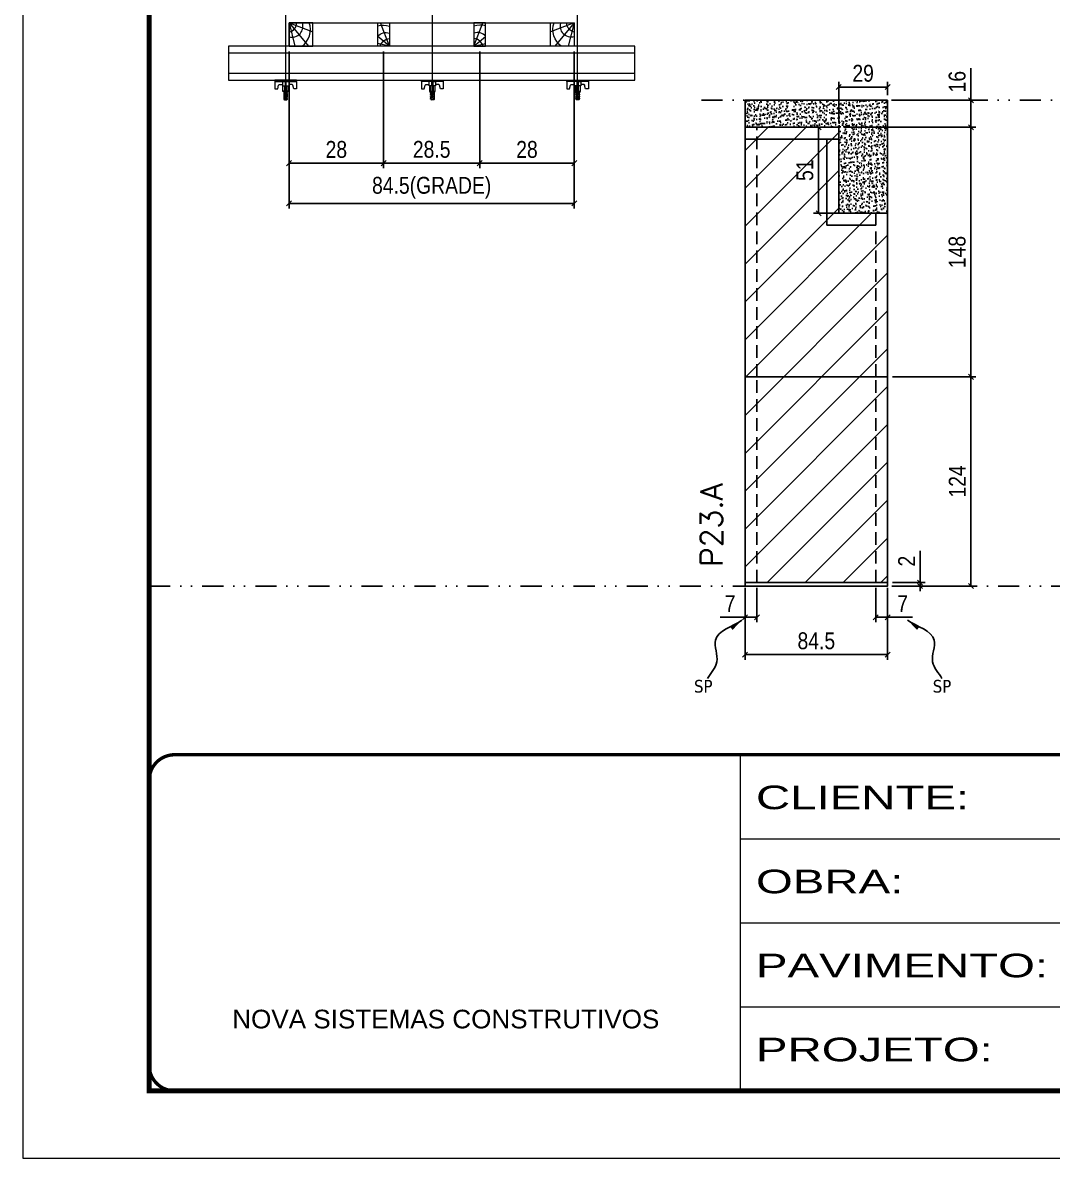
# Model space of a CAD drawing. Extents: x 14400 to 20667, y -21631 to 6985.
# Drawn here: x 19182 to 19792, y 2489 to 3162 of the extents above; entities that cross this region are included whole.
import ezdxf

# ---------------------------------------------------------------- set-up
doc = ezdxf.new("R2010")
doc.units = 0
for name, pattern in [('CONTINUO', [0]), ('DASHED', [0.75, 0.5, -0.25]), ('DIVIDE2', [0.625, 0.25, -0.125, 0, -0.125, 0, -0.125]), ('HIDDEN', [0.375, 0.25, -0.125])]:
    doc.linetypes.add(name, pattern=pattern)
for name, color, linetype in [('COTA', 241, 'Continuous'), ('MEIO_PONT', 93, 'Continuous'), ('Nível', 160, 'Continuous'), ('Painéis', 200, 'Continuous'), ('SARR_2.2x7', 40, 'Continuous'), ('texto', 7, 'Continuous')]:
    doc.layers.add(name, color=color, linetype=linetype)
for name, color, linetype, lineweight in [('Folhas', 255, 'Continuous', 9), ('Hachura', 251, 'Continuous', 9), ('Madeira', 126, 'Continuous', 18), ('Perfil Metálico', 224, 'Continuous', 18), ('SARRAFO DE PRESSAO', 251, 'DASHED', 9), ('Texto Seção', 7, 'Continuous', 15)]:
    doc.layers.add(name, color=color, linetype=linetype, lineweight=lineweight)
doc.styles.add('ARIAL', font='arial.ttf')
doc.styles.add('COTA TECNICA', font='techl___.ttf', dxfattribs={"height": 10})
doc.styles.add('COTA TECNICA 2X', font='techl___.ttf', dxfattribs={"height": 10})
doc.styles.add('COTA TECNICA-50', font='techl___.ttf', dxfattribs={"height": 10})
doc.styles.add('REGUA-120', font='ROMANS.shx', dxfattribs={"height": 15})
doc.styles.get("Standard").update_dxf_attribs({"font": 'arial.ttf'})
doc.styles.add('Tecnologia', font='')
doc.styles.get('Tecnologia').set_extended_font_data('Forgotten Futurist')
doc.dimstyles.new('COTA PAINEL-50', dxfattribs={"dimtxt": 10, "dimasz": 3, "dimexe": 3, "dimexo": 3, "dimgap": 3, "dimtad": 1, "dimdec": 1, "dimzin": 12, "dimdsep": 46, "dimtxsty": 'COTA TECNICA-50', "dimblk1": 'OBLIQUE', "dimblk2": 'OBLIQUE', "dimsah": 1, "dimcen": 0.9, "dimclrd": 4, "dimclre": 4, "dimclrt": 240, "dimadec": 1, "dimazin": 3, "dimtfac": 1, "dimtdec": 1, "dimtmove": 0, "dimatfit": 3, "dimfxl": 1, "dimtolj": 1, "dimtzin": 12, "dimarcsym": 0})
doc.dimstyles.new('PAINEL', dxfattribs={"dimtxt": 10, "dimasz": 3, "dimexe": 3, "dimexo": 3, "dimgap": 3, "dimtad": 1, "dimdec": 1, "dimzin": 12, "dimdsep": 46, "dimtxsty": 'COTA TECNICA', "dimblk1": 'OBLIQUE', "dimblk2": 'OBLIQUE', "dimsah": 1, "dimcen": 0.9, "dimclrd": 4, "dimclre": 4, "dimclrt": 240, "dimadec": 1, "dimazin": 3, "dimtfac": 1, "dimtdec": 1, "dimtmove": 0, "dimatfit": 3, "dimfxl": 1, "dimtolj": 1, "dimtzin": 12, "dimarcsym": 0})
doc.dimstyles.new('SECAO PILAR', dxfattribs={"dimtxt": 10, "dimasz": 3, "dimexe": 3, "dimexo": 3, "dimgap": 3, "dimtad": 1, "dimdec": 1, "dimlfac": 0.5, "dimzin": 12, "dimdsep": 46, "dimtxsty": 'COTA TECNICA 2X', "dimblk1": 'OBLIQUE', "dimblk2": 'OBLIQUE', "dimsah": 1, "dimcen": 0.9, "dimclrd": 256, "dimclre": 256, "dimclrt": 256, "dimadec": 1, "dimazin": 3, "dimtfac": 1, "dimtdec": 1, "dimtmove": 0, "dimatfit": 3, "dimfxl": 1, "dimtolj": 1, "dimtzin": 12, "dimarcsym": 0})
doc.dimstyles.get("Standard").update_dxf_attribs({"dimtxt": 0.18, "dimasz": 0.18, "dimexe": 0.18, "dimexo": 0.0625, "dimgap": 0.09, "dimtad": 0, "dimtih": 1, "dimtoh": 1, "dimdec": 4, "dimzin": 0, "dimdsep": 46, "dimtxsty": 'Standard', "dimcen": 0.09, "dimadec": 0, "dimazin": 0, "dimtfac": 1, "dimtdec": 4, "dimtofl": 0, "dimtmove": 0, "dimatfit": 3, "dimfxl": 1, "dimtolj": 1, "dimtzin": 0, "dimarcsym": 0})

# ---------------------------------------------------------------- blocks, each defined once
blk = doc.blocks.new('9999999999')
at = {"color": 30, "linetype": 'CONTINUO'}
for p, q in [((98564.56, 34230.21), (98564.56, 34429.45)), ((98564.56, 34379.64), (99583.98, 34379.64)), ((98564.56, 34329.83), (99487.98, 34329.83)), ((98564.56, 34280.02), (99487.98, 34280.02))]:
    blk.add_line(p, q, dxfattribs=at)
at = {"color": 30, "linetype": 'CONTINUO', "const_width": 2}
blk.add_lwpolyline([(99583.98, 34230.21), (99583.98, 34414.45, 0.414214), (99568.98, 34429.45), (98228.98, 34429.45, 0.414214), (98213.98, 34414.45), (98213.98, 34245.21, 0.414214), (98228.98, 34230.21), (99583.98, 34230.21)], format="xyb", dxfattribs=at)
at = {"layer": 'Folhas'}
blk.add_lwpolyline([(98138.98, 34190.21), (99623.98, 34190.21), (99623.98, 35240.21), (98138.98, 35240.21)], close=True, dxfattribs=at)
at = {"layer": 'Folhas', "color": 30, "const_width": 3}
blk.add_lwpolyline([(98213.98, 34230.21), (99583.98, 34230.21), (99583.98, 35200.21), (98213.98, 35200.21)], close=True, dxfattribs=at)
at = {"color": 7, "linetype": 'Continuous', "ltscale": 5, "style": 'ARIAL'}
blk.add_text('NOVA SISTEMAS CONSTRUTIVOS', height=11.0592, dxfattribs=at).set_placement((98263.19, 34267.21))
at = {"layer": 'Folhas', "color": 7, "style": 'Tecnologia', "width": 1.5}
for s, p in [('CLIENTE:', (98573.65, 34397.17)), ('OBRA:', (98573.65, 34347.31)), ('PAVIMENTO:', (98573.65, 34297.5)), ('PROJETO:', (98573.65, 34247.69))]:
    blk.add_text(s, height=14, dxfattribs=at).set_placement(p)
blk = doc.blocks.new('_Oblique')
at = {"color": 0, "linetype": 'ByBlock', "lineweight": -2}
blk.add_line((-0.5, -0.5), (0.5, 0.5), dxfattribs=at)
blk = doc.blocks.new('*D796')
at = {"layer": 'COTA', "lineweight": -2, "transparency": 16777216}
for p, q in [((19339.9, 3145.24), (19339.9, 3052.13)), ((19508.9, 3145.24), (19508.9, 3052.13)), ((19339.9, 3055.13), (19508.9, 3055.13))]:
    blk.add_line(p, q, dxfattribs=at)
at = {"layer": 'Defpoints', "color": 0, "transparency": 16777216}
for p in [(19339.9, 3148.24), (19508.9, 3148.24), (19508.9, 3055.13)]:
    blk.add_point(p, dxfattribs=at)
at = {"layer": 'COTA', "lineweight": -2, "transparency": 16777216, "xscale": 3, "yscale": 3, "zscale": 3, "rotation": 180}
blk.add_blockref('_Oblique', (19339.9, 3055.13), dxfattribs=at)
at = {"layer": 'COTA', "lineweight": -2, "transparency": 16777216, "xscale": 3, "yscale": 3, "zscale": 3}
blk.add_blockref('_Oblique', (19508.9, 3055.13), dxfattribs=at)
at = {"layer": 'COTA', "transparency": 16777216, "insert": (19424.4, 3064.35), "char_height": 10, "attachment_point": 5, "style": 'COTA TECNICA 2X'}
blk.add_mtext('\\A1;84.5(GRADE)', dxfattribs=at)
blk = doc.blocks.new('*D797')
at = {"layer": 'COTA', "lineweight": -2, "transparency": 16777216}
for p, q in [((19452.9, 3145.24), (19452.9, 3075.97)), ((19508.9, 3145.24), (19508.9, 3075.97)), ((19452.9, 3078.97), (19508.9, 3078.97))]:
    blk.add_line(p, q, dxfattribs=at)
at = {"layer": 'Defpoints', "color": 0, "transparency": 16777216}
for p in [(19452.9, 3148.24), (19508.9, 3148.24), (19508.9, 3078.97)]:
    blk.add_point(p, dxfattribs=at)
at = {"layer": 'COTA', "lineweight": -2, "transparency": 16777216, "xscale": 3, "yscale": 3, "zscale": 3, "rotation": 180}
blk.add_blockref('_Oblique', (19452.9, 3078.97), dxfattribs=at)
at = {"layer": 'COTA', "lineweight": -2, "transparency": 16777216, "xscale": 3, "yscale": 3, "zscale": 3}
blk.add_blockref('_Oblique', (19508.9, 3078.97), dxfattribs=at)
at = {"layer": 'COTA', "transparency": 16777216, "insert": (19480.9, 3087.06), "char_height": 10, "attachment_point": 5, "style": 'COTA TECNICA 2X'}
blk.add_mtext('\\A1;28', dxfattribs=at)
blk = doc.blocks.new('*D798')
at = {"layer": 'COTA', "lineweight": -2, "transparency": 16777216}
for p, q in [((19339.9, 3145.24), (19339.9, 3075.97)), ((19395.9, 3145.24), (19395.9, 3075.97)), ((19339.9, 3078.97), (19395.9, 3078.97))]:
    blk.add_line(p, q, dxfattribs=at)
at = {"layer": 'Defpoints', "color": 0, "transparency": 16777216}
for p in [(19339.9, 3148.24), (19395.9, 3148.24), (19395.9, 3078.97)]:
    blk.add_point(p, dxfattribs=at)
at = {"layer": 'COTA', "lineweight": -2, "transparency": 16777216, "xscale": 3, "yscale": 3, "zscale": 3, "rotation": 180}
blk.add_blockref('_Oblique', (19339.9, 3078.97), dxfattribs=at)
at = {"layer": 'COTA', "lineweight": -2, "transparency": 16777216, "xscale": 3, "yscale": 3, "zscale": 3}
blk.add_blockref('_Oblique', (19395.9, 3078.97), dxfattribs=at)
at = {"layer": 'COTA', "transparency": 16777216, "insert": (19367.9, 3087.06), "char_height": 10, "attachment_point": 5, "style": 'COTA TECNICA 2X'}
blk.add_mtext('\\A1;28', dxfattribs=at)
blk = doc.blocks.new('C')
at = {"layer": 'Hachura', "color": 0}
for p, q in [((0, 3.22), (0, -3.22)), ((0.45, 3.22), (0, 3.22)), ((0.46, 3.16), (0, 3.16)), ((0.46, 3.05), (0, 3.05)), ((0.46, 2.88), (0, 2.88)), ((0, 2.75), (0, -1.16)), ((0.46, 2.65), (0, 2.65)), ((0.46, 2.23), (0, 2.23)), ((0.46, 1.51), (0, 1.51)), ((0.39, 0.49), (0.17, 0.49)), ((0.45, -3.23), (0.45, 3.22)), ((0.45, 3.22), (2.58, 3.22)), ((1.74, 0.97), (0.45, 0.97)), ((1.45, 0.1), (0.45, 0.1)), ((1.35, 1.94), (1.35, 0.96)), ((2.58, 2.39), (1.47, 2.09)), ((1.74, -0.97), (1.74, 0.97)), ((1.74, 0.97), (1.74, 0.84)), ((1.74, 0.97), (1.74, 0.84)), ((1.74, 0.84), (3.35, 0.84)), ((3.35, 0.45), (1.74, 0.45)), ((2.58, 3.22), (2.58, 2.39)), ((3.32, 0.84), (3.32, -0.84)), ((3.35, 0.84), (3.35, -0.84)), ((3.68, 0.45), (3.35, 0.45)), ((3.84, -0.52), (3.35, 0.45)), ((3.35, 0.06), (3.67, -0.57)), ((3.68, 0.45), (4.16, -0.52)), ((3.72, 0.5), (4.25, -0.57)), ((4.37, -0.55), (3.83, 0.53)), ((4.15, 0.45), (3.93, 0.45)), ((4.42, -0.52), (3.93, 0.45)), ((4.15, 0.45), (4.26, 0.45)), ((4.26, 0.45), (4.74, -0.52)), ((4.3, 0.5), (4.83, -0.57)), ((4.95, -0.55), (4.41, 0.53)), ((4.51, 0.45), (4.84, 0.45)), ((5, -0.52), (4.51, 0.45)), ((4.84, 0.45), (5.32, -0.52)), ((4.88, 0.5), (5.41, -0.57)), ((5.53, -0.55), (4.99, 0.53)), ((5.58, -0.52), (5.09, 0.45)), ((5.42, 0.45), (5.09, 0.45)), ((5.58, -0.52), (5.09, 0.45)), ((5.42, 0.45), (5.74, -0.19)), ((5.46, 0.5), (5.74, -0.07)), ((5.74, 0.19), (5.57, 0.53)), ((5.74, 0.32), (5.68, 0.45)), ((5.68, 0.45), (5.74, 0.45)), ((5.74, 0.45), (5.9, 0.29)), ((5.74, 0.45), (5.74, -0.52)), ((5.9, -0.36), (5.9, 0.29)), ((0.45, 0), (0, 0)), ((0.46, -1.52), (0, -1.52)), ((0.46, -2.23), (0, -2.23)), ((0.46, -2.65), (0, -2.65)), ((0.46, -2.88), (0, -2.88)), ((0.46, -3.05), (0, -3.05)), ((0.46, -3.16), (0, -3.16)), ((0, -3.22), (2.57, -3.22)), ((0.08, -0.48), (0.29, -0.48)), ((0.29, -0.48), (0.4, -0.48)), ((0.45, 0), (0.45, -0.97)), ((0.45, -0.16), (1.45, -0.16)), ((0.45, -0.65), (0.45, -0.32)), ((0.45, -3.23), (0.45, -0.65)), ((0.45, -0.97), (1.74, -0.97)), ((1.35, -1.94), (1.35, -0.97)), ((2.58, -2.39), (1.47, -2.1)), ((3.35, -0.32), (1.74, -0.32)), ((3.35, -0.84), (1.74, -0.84)), ((2.58, -3.23), (2.58, -2.39)), ((3.35, -0.07), (3.58, -0.52)), ((3.35, -0.52), (3.58, -0.52)), ((3.84, -0.52), (4.16, -0.52)), ((4.42, -0.52), (4.74, -0.52)), ((4.63, -0.52), (4.74, -0.52)), ((5, -0.52), (5.32, -0.52)), ((5.58, -0.52), (5.74, -0.52)), ((5.74, -0.52), (5.9, -0.36)), ((5.74, -0.52), (5.74, -0.52))]:
    blk.add_line(p, q, dxfattribs=at)
for centre, radius, start, end in [((1.52, 1.94), 0.161, 104.7436, 180), ((1.44, -0.03), 0.129, 272.695, 87.305), ((3.81, 0.39), 0.143, 25.5688, 154.4312), ((4.39, 0.39), 0.143, 25.5688, 154.4312), ((4.97, 0.39), 0.143, 25.5688, 154.4312), ((5.55, 0.39), 0.143, 25.5688, 154.4312), ((0.17, -0.37), 0.174, 221.744, 317.8592), ((1.52, -1.94), 0.161, 180, 255.2564), ((3.71, -0.4), 0.174, 222.1408, 318.256), ((4.29, -0.4), 0.174, 222.1408, 318.256), ((4.87, -0.4), 0.174, 222.1408, 318.256), ((5.45, -0.4), 0.174, 222.1408, 318.256), ((5.61, -0.4), 0.174, 317.8592, 318.256)]:
    blk.add_arc(centre, radius, start, end, dxfattribs=at)
blk = doc.blocks.new('PONTALETE')
at = {"layer": 'Madeira'}
for q in [(2.71, 7), (7, 5.76), (7, 1.74)]:
    blk.add_line((0, 0), q, dxfattribs=at)
blk.add_lwpolyline([(0, 0), (7, 0), (7, 7), (0, 7)], close=True, dxfattribs=at)
for centre, radius, start, end in [((2.04, 0.06), 6.23, 37.2818, 109.0913), ((1.09, 0.9), 3.19, 343.603, 109.9847), ((-0.21, -0.78), 3.09, 14.6322, 86.0383)]:
    blk.add_arc(centre, radius, start, end, dxfattribs=at)
blk = doc.blocks.new('MEIO PONTALETE')
at = {"layer": 'Madeira'}
for q in [(2.71, 7), (3.5, 2.88), (3.5, 0.87)]:
    blk.add_line((0, 0), q, dxfattribs=at)
blk.add_lwpolyline([(0, 0), (3.5, 0), (3.5, 7), (0, 7)], close=True, dxfattribs=at)
for centre, radius, start, end in [((2.04, 0.06), 6.23, 76.4499, 109.0913), ((1.09, 0.9), 3.19, 40.9063, 109.9847), ((-0.21, -0.78), 3.09, 14.6322, 86.0383)]:
    blk.add_arc(centre, radius, start, end, dxfattribs=at)
blk = doc.blocks.new('*D799')
at = {"layer": 'COTA', "lineweight": -2, "transparency": 16777216}
for p, q in [((19395.9, 3145.24), (19395.9, 3075.97)), ((19452.9, 3145.24), (19452.9, 3075.97)), ((19395.9, 3078.97), (19452.9, 3078.97))]:
    blk.add_line(p, q, dxfattribs=at)
at = {"layer": 'Defpoints', "color": 0, "transparency": 16777216}
for p in [(19395.9, 3148.24), (19452.9, 3148.24), (19452.9, 3078.97)]:
    blk.add_point(p, dxfattribs=at)
at = {"layer": 'COTA', "lineweight": -2, "transparency": 16777216, "xscale": 3, "yscale": 3, "zscale": 3, "rotation": 180}
blk.add_blockref('_Oblique', (19395.9, 3078.97), dxfattribs=at)
at = {"layer": 'COTA', "lineweight": -2, "transparency": 16777216, "xscale": 3, "yscale": 3, "zscale": 3}
blk.add_blockref('_Oblique', (19452.9, 3078.97), dxfattribs=at)
at = {"layer": 'COTA', "transparency": 16777216, "insert": (19424.4, 3087.1), "char_height": 10, "attachment_point": 5, "style": 'COTA TECNICA 2X'}
blk.add_mtext('\\A1;28.5', dxfattribs=at)
blk = doc.blocks.new('*D830')
at = {"layer": 'COTA', "color": 4, "lineweight": -2, "transparency": 16777216}
for p, q in [((19610.19, 2827.29), (19610.19, 2784.61)), ((19694.69, 2827.29), (19694.69, 2784.61)), ((19694.69, 2787.61), (19610.19, 2787.61))]:
    blk.add_line(p, q, dxfattribs=at)
at = {"layer": 'Defpoints', "color": 0, "transparency": 16777216}
for p in [(19610.19, 2830.29), (19694.69, 2830.29), (19610.19, 2787.61)]:
    blk.add_point(p, dxfattribs=at)
at = {"layer": 'COTA', "color": 4, "lineweight": -2, "transparency": 16777216, "xscale": 3, "yscale": 3, "zscale": 3, "rotation": 180}
blk.add_blockref('_Oblique', (19610.19, 2787.61), dxfattribs=at)
at = {"layer": 'COTA', "color": 4, "lineweight": -2, "transparency": 16777216, "xscale": 3, "yscale": 3, "zscale": 3}
blk.add_blockref('_Oblique', (19694.69, 2787.61), dxfattribs=at)
at = {"layer": 'COTA', "color": 240, "transparency": 16777216, "insert": (19652.44, 2795.74), "char_height": 10, "attachment_point": 5, "style": 'COTA TECNICA'}
blk.add_mtext('\\A1;84.5', dxfattribs=at)
blk = doc.blocks.new('*D831')
at = {"layer": 'COTA', "color": 4, "lineweight": -2, "transparency": 16777216}
for p, q in [((19687.69, 2827.29), (19687.69, 2806.78)), ((19694.69, 2825.29), (19694.69, 2806.78)), ((19687.69, 2809.78), (19694.69, 2809.78)), ((19694.69, 2809.78), (19709.42, 2809.78))]:
    blk.add_line(p, q, dxfattribs=at)
at = {"layer": 'Defpoints', "color": 0, "transparency": 16777216}
for p in [(19687.69, 2830.29), (19694.69, 2828.29), (19694.69, 2809.78)]:
    blk.add_point(p, dxfattribs=at)
at = {"layer": 'COTA', "color": 4, "lineweight": -2, "transparency": 16777216, "xscale": 3, "yscale": 3, "zscale": 3, "rotation": 180}
blk.add_blockref('_Oblique', (19687.69, 2809.78), dxfattribs=at)
at = {"layer": 'COTA', "color": 4, "lineweight": -2, "transparency": 16777216, "xscale": 3, "yscale": 3, "zscale": 3}
blk.add_blockref('_Oblique', (19694.69, 2809.78), dxfattribs=at)
at = {"layer": 'COTA', "color": 240, "transparency": 16777216, "insert": (19703.56, 2817.85), "char_height": 10, "attachment_point": 5, "style": 'COTA TECNICA-50'}
blk.add_mtext('\\A1;7', dxfattribs=at)
blk = doc.blocks.new('*D832')
at = {"layer": 'COTA', "color": 4, "lineweight": -2, "transparency": 16777216}
for p, q in [((19610.19, 2825.29), (19610.19, 2806.78)), ((19617.19, 2827.29), (19617.19, 2806.78)), ((19610.19, 2809.78), (19595.46, 2809.78)), ((19617.19, 2809.78), (19610.19, 2809.78))]:
    blk.add_line(p, q, dxfattribs=at)
at = {"layer": 'Defpoints', "color": 0, "transparency": 16777216}
for p in [(19610.19, 2828.29), (19617.19, 2830.29), (19610.19, 2809.78)]:
    blk.add_point(p, dxfattribs=at)
at = {"layer": 'COTA', "color": 4, "lineweight": -2, "transparency": 16777216, "xscale": 3, "yscale": 3, "zscale": 3, "rotation": 180}
blk.add_blockref('_Oblique', (19610.19, 2809.78), dxfattribs=at)
at = {"layer": 'COTA', "color": 4, "lineweight": -2, "transparency": 16777216, "xscale": 3, "yscale": 3, "zscale": 3}
blk.add_blockref('_Oblique', (19617.19, 2809.78), dxfattribs=at)
at = {"layer": 'COTA', "color": 240, "transparency": 16777216, "insert": (19601.33, 2817.85), "char_height": 10, "attachment_point": 5, "style": 'COTA TECNICA-50'}
blk.add_mtext('\\A1;7', dxfattribs=at)
blk = doc.blocks.new('*D833')
at = {"layer": 'COTA', "color": 4, "linetype": 'ByBlock', "lineweight": -2, "transparency": 16777216}
for p, q in [((19697.69, 2952.29), (19747.06, 2952.29)), ((19744.06, 2828.29), (19744.06, 2952.29)), ((19697.69, 2828.29), (19747.06, 2828.29))]:
    blk.add_line(p, q, dxfattribs=at)
at = {"layer": 'Defpoints', "color": 0, "linetype": 'ByBlock', "transparency": 16777216}
for p in [(19694.69, 2952.29), (19744.06, 2952.29), (19694.69, 2828.29)]:
    blk.add_point(p, dxfattribs=at)
at = {"layer": 'COTA', "color": 4, "linetype": 'ByBlock', "lineweight": -2, "transparency": 16777216, "xscale": 3, "yscale": 3, "zscale": 3}
for p, rotation in [((19744.06, 2952.29), 90), ((19744.06, 2828.29), 270)]:
    blk.add_blockref('_Oblique', p, dxfattribs=dict(at, rotation=rotation))
at = {"layer": 'COTA', "color": 240, "linetype": 'ByBlock', "transparency": 16777216, "insert": (19735.99, 2890.29), "char_height": 10, "attachment_point": 5, "rotation": 90, "style": 'COTA TECNICA'}
blk.add_mtext('\\A1;124', dxfattribs=at)
blk = doc.blocks.new('*D834')
at = {"layer": 'COTA', "color": 4, "lineweight": -2, "transparency": 16777216}
for p, q in [((19713.95, 2830.29), (19713.95, 2849.09)), ((19697.69, 2830.29), (19716.95, 2830.29)), ((19697.69, 2828.29), (19716.95, 2828.29)), ((19713.95, 2828.29), (19713.95, 2830.29)), ((19713.95, 2828.29), (19713.95, 2825.29))]:
    blk.add_line(p, q, dxfattribs=at)
at = {"layer": 'Defpoints', "color": 0, "transparency": 16777216}
for p in [(19694.69, 2830.29), (19694.69, 2828.29), (19713.95, 2828.29)]:
    blk.add_point(p, dxfattribs=at)
at = {"layer": 'COTA', "color": 4, "lineweight": -2, "transparency": 16777216, "xscale": 3, "yscale": 3, "zscale": 3}
for p, rotation in [((19713.95, 2830.29), 270), ((19713.95, 2828.29), 90)]:
    blk.add_blockref('_Oblique', p, dxfattribs=dict(at, rotation=rotation))
at = {"layer": 'COTA', "color": 240, "transparency": 16777216, "insert": (19705.95, 2843.03), "char_height": 10, "attachment_point": 5, "rotation": 90, "style": 'COTA TECNICA-50'}
blk.add_mtext('\\A1;2', dxfattribs=at)
blk = doc.blocks.new('*D835')
at = {"layer": 'COTA', "color": 4, "linetype": 'ByBlock', "lineweight": -2, "transparency": 16777216}
for p, q in [((19697.69, 2952.29), (19747.06, 2952.29)), ((19744.06, 2828.29), (19744.06, 2952.29)), ((19697.69, 2828.29), (19747.06, 2828.29))]:
    blk.add_line(p, q, dxfattribs=at)
at = {"layer": 'Defpoints', "color": 0, "linetype": 'ByBlock', "transparency": 16777216}
for p in [(19694.69, 2952.29), (19744.06, 2952.29), (19694.69, 2828.29)]:
    blk.add_point(p, dxfattribs=at)
at = {"layer": 'COTA', "color": 4, "linetype": 'ByBlock', "lineweight": -2, "transparency": 16777216, "xscale": 3, "yscale": 3, "zscale": 3}
for p, rotation in [((19744.06, 2952.29), 90), ((19744.06, 2828.29), 270)]:
    blk.add_blockref('_Oblique', p, dxfattribs=dict(at, rotation=rotation))
at = {"layer": 'COTA', "color": 240, "linetype": 'ByBlock', "transparency": 16777216, "insert": (19735.99, 2890.29), "char_height": 10, "attachment_point": 5, "rotation": 90, "style": 'COTA TECNICA'}
blk.add_mtext('\\A1;124', dxfattribs=at)
blk = doc.blocks.new('*D841')
at = {"layer": 'COTA', "color": 4, "lineweight": -2, "transparency": 16777216}
for p, q in [((19668.69, 3100.29), (19747.06, 3100.29)), ((19744.06, 2952.29), (19744.06, 3100.29)), ((19697.69, 2952.29), (19747.06, 2952.29))]:
    blk.add_line(p, q, dxfattribs=at)
at = {"layer": 'Defpoints', "color": 0, "transparency": 16777216}
for p in [(19665.69, 3100.29), (19744.06, 3100.29), (19694.69, 2952.29)]:
    blk.add_point(p, dxfattribs=at)
at = {"layer": 'COTA', "color": 4, "lineweight": -2, "transparency": 16777216, "xscale": 3, "yscale": 3, "zscale": 3}
for p, rotation in [((19744.06, 3100.29), 90), ((19744.06, 2952.29), 270)]:
    blk.add_blockref('_Oblique', p, dxfattribs=dict(at, rotation=rotation))
at = {"layer": 'COTA', "color": 240, "transparency": 16777216, "insert": (19735.96, 3026.29), "char_height": 10, "attachment_point": 5, "rotation": 90, "style": 'COTA TECNICA'}
blk.add_mtext('\\A1;148', dxfattribs=at)
blk = doc.blocks.new('*D842')
at = {"layer": 'COTA', "color": 4, "lineweight": -2, "transparency": 16777216}
for p, q in [((19662.69, 3100.29), (19650.79, 3100.29)), ((19653.79, 3049.29), (19653.79, 3100.29)), ((19662.69, 3049.29), (19650.79, 3049.29))]:
    blk.add_line(p, q, dxfattribs=at)
at = {"layer": 'Defpoints', "color": 0, "transparency": 16777216}
for p in [(19653.79, 3100.29), (19665.69, 3100.29), (19665.69, 3049.29)]:
    blk.add_point(p, dxfattribs=at)
at = {"layer": 'COTA', "color": 4, "lineweight": -2, "transparency": 16777216, "xscale": 3, "yscale": 3, "zscale": 3}
for p, rotation in [((19653.79, 3100.29), 90), ((19653.79, 3049.29), 270)]:
    blk.add_blockref('_Oblique', p, dxfattribs=dict(at, rotation=rotation))
at = {"layer": 'COTA', "color": 240, "transparency": 16777216, "insert": (19645.68, 3074.79), "char_height": 10, "attachment_point": 5, "rotation": 90, "style": 'COTA TECNICA'}
blk.add_mtext('\\A1;51', dxfattribs=at)
blk = doc.blocks.new('*D843')
at = {"layer": 'COTA', "color": 4, "lineweight": -2, "transparency": 16777216}
for p, q in [((19744.06, 3116.29), (19744.06, 3135.3)), ((19697.69, 3116.29), (19747.06, 3116.29)), ((19744.06, 3100.29), (19744.06, 3116.29)), ((19668.69, 3100.29), (19747.06, 3100.29))]:
    blk.add_line(p, q, dxfattribs=at)
at = {"layer": 'Defpoints', "color": 0, "transparency": 16777216}
for p in [(19694.69, 3116.29), (19744.06, 3116.29), (19665.69, 3100.29)]:
    blk.add_point(p, dxfattribs=at)
at = {"layer": 'COTA', "color": 4, "lineweight": -2, "transparency": 16777216, "xscale": 3, "yscale": 3, "zscale": 3}
for p, rotation in [((19744.06, 3116.29), 90), ((19744.06, 3100.29), 270)]:
    blk.add_blockref('_Oblique', p, dxfattribs=dict(at, rotation=rotation))
at = {"layer": 'COTA', "color": 240, "transparency": 16777216, "insert": (19735.96, 3127.29), "char_height": 10, "attachment_point": 5, "rotation": 90, "style": 'COTA TECNICA'}
blk.add_mtext('\\A1;16', dxfattribs=at)
blk = doc.blocks.new('*D844')
at = {"layer": 'COTA', "color": 4, "lineweight": -2, "transparency": 16777216}
for p, q in [((19665.69, 3103.29), (19665.69, 3127.12)), ((19665.69, 3124.12), (19694.69, 3124.12)), ((19694.69, 3119.29), (19694.69, 3127.12))]:
    blk.add_line(p, q, dxfattribs=at)
at = {"layer": 'Defpoints', "color": 0, "transparency": 16777216}
for p in [(19694.69, 3124.12), (19694.69, 3116.29), (19665.69, 3100.29)]:
    blk.add_point(p, dxfattribs=at)
at = {"layer": 'COTA', "color": 4, "lineweight": -2, "transparency": 16777216, "xscale": 3, "yscale": 3, "zscale": 3, "rotation": 180}
blk.add_blockref('_Oblique', (19665.69, 3124.12), dxfattribs=at)
at = {"layer": 'COTA', "color": 4, "lineweight": -2, "transparency": 16777216, "xscale": 3, "yscale": 3, "zscale": 3}
blk.add_blockref('_Oblique', (19694.69, 3124.12), dxfattribs=at)
at = {"layer": 'COTA', "color": 240, "transparency": 16777216, "insert": (19680.19, 3132.21), "char_height": 10, "attachment_point": 5, "style": 'COTA TECNICA'}
blk.add_mtext('\\A1;29', dxfattribs=at)

msp = doc.modelspace()

# ---------------------------------------------------------------- hatches: boundary and pattern name
at = {"layer": 'COTA'}
h = msp.add_hatch(dxfattribs=at)
h.set_pattern_fill('AR-CONC', color=256, scale=0.03)
h.set_pattern_definition([(50, (2377.6663, 2269.15), (5.4655401, -0.4781726), [0.5715, -6.2865]), (355, (2377.666, 2269.15), (-1.0573026, 5.7317054), [0.4572, -5.0292175]), (100.451445, (2378.1217, 2269.1104), (4.4082374, 5.2535326), [0.4857003, -5.3427073]), (46.1842, (2377.666, 2270.674), (8.1323712, -1.2612698), [0.85725, -9.42975]), (96.63556, (2378.344, 2270.569), (7.122124, 7.4227837), [0.7285507, -8.0140682]), (351.18415, (2377.666, 2270.674), (7.122124, 7.4227837), [0.685799, -7.543792]), (21, (2378.4283, 2270.293), (4.5484317, -3.067956), [0.5715, -6.2865]), (326, (2378.428, 2270.293), (1.8540609, 5.525639), [0.4572, -5.0292]), (71.451445, (2378.8073, 2270.0376), (6.4024926, 2.457683), [0.4857003, -5.3426981]), (37.5, (2377.6663, 2269.1502), (0.0926581, 2.53665117), [0, -4.96824, 0, -5.1054, 0, -5.04825]), (7.5, (2377.6663, 2269.1502), (2.00458988, 3.00541724), [0, -2.91084, 0, -4.85394, 0, -1.92405]), (327.5, (2375.967, 2269.1502), (4.06771786, -0.17186232), [0, -1.905, 0, -5.9436, 0, -7.8867]), (317.5, (2375.205, 2269.1502), (4.44387544, 0.7627947), [0, -2.4765, 0, -3.94716, 0, -5.6007])])
h.paths.add_polyline_path([(19665.69, 3049.29), (19694.69, 3049.29), (19694.69, 3116.29), (19610.19, 3116.29), (19610.19, 3100.29), (19665.69, 3100.29)])
at = {"layer": 'Hachura', "linetype": 'ByBlock'}
h = msp.add_hatch(dxfattribs=at)
h.set_pattern_fill('ANSI31', color=256, scale=5)
h.paths.add_polyline_path([(19694.69, 3049.29), (19665.69, 3049.29), (19665.69, 3100.29), (19610.19, 3100.29), (19610.19, 2952.29), (19694.69, 2952.29)])
h.paths.add_polyline_path([(19694.69, 2952.29), (19610.19, 2952.29), (19610.19, 2830.29), (19694.69, 2830.29)])
h.paths.add_polyline_path([(19911.53, 2952.29), (19827.03, 2952.29), (19827.03, 2830.29), (19911.53, 2830.29)])
h.paths.add_polyline_path([(19911.53, 3049.29), (19882.53, 3049.29), (19882.53, 3116.29), (19827.03, 3116.29), (19827.03, 2952.29), (19911.53, 2952.29)])
h.paths.add_polyline_path([(20127.07, 3116.29), (20071.57, 3116.29), (20071.57, 3049.29), (20042.57, 3049.29), (20042.57, 2952.29), (20127.07, 2952.29)])
h.paths.add_polyline_path([(20127.07, 2952.29), (20042.57, 2952.29), (20042.57, 2830.29), (20127.07, 2830.29)])
h.paths.add_polyline_path([(20337.65, 2952.29), (20253.15, 2952.29), (20253.15, 2830.29), (20337.65, 2830.29)])
h.paths.add_polyline_path([(20337.65, 3100.29), (20282.15, 3100.29), (20282.15, 3049.29), (20253.15, 3049.29), (20253.15, 2952.29), (20337.65, 2952.29)])

# ---------------------------------------------------------------- linework, layer by layer
at = {"layer": 'COTA'}
for p, q in [((19694.69, 3116.29), (19610.19, 3116.29)), ((19610.19, 3116.29), (19610.19, 3100.29)), ((19694.69, 3049.29), (19694.69, 3116.29)), ((19665.69, 3049.29), (19658.69, 3049.29)), ((19658.69, 3049.29), (19658.69, 3042.29))]:
    msp.add_line(p, q, dxfattribs=at)
at = {"layer": 'Hachura'}
for p, q in [((19337.9, 3117.44), (19337.89, 3261.24)), ((19424.8, 3117.44), (19424.81, 3261.24)), ((19510.9, 3117.44), (19510.91, 3261.24))]:
    msp.add_line(p, q, dxfattribs=at)
at = {"layer": 'Madeira'}
msp.add_lwpolyline([(19508.9, 3162.24), (19508.9, 3148.24), (19339.9, 3148.24), (19339.9, 3162.24)], close=True, dxfattribs=at)
at = {"layer": 'Nível', "color": 4, "linetype": 'DIVIDE2', "ltscale": 50}
for p, q in [((19584.31, 3116.29), (20626.97, 3116.29)), ((19256.97, 2828.29), (20626.97, 2828.29))]:
    msp.add_line(p, q, dxfattribs=at)
at = {"layer": 'Painéis'}
for p, q in [((19610.19, 2830.29), (19610.19, 3100.29)), ((19610.19, 3100.29), (19665.69, 3100.29)), ((19665.69, 3049.29), (19665.69, 3100.29)), ((19665.69, 3049.29), (19694.69, 3049.29)), ((19694.69, 3049.29), (19694.69, 2830.29)), ((19694.69, 2952.29), (19610.19, 2952.29)), ((19610.19, 2830.29), (19694.69, 2830.29))]:
    msp.add_line(p, q, dxfattribs=at)
msp.add_lwpolyline([(19694.69, 2830.29), (19610.19, 2830.29), (19610.19, 2828.29), (19694.69, 2828.29)], close=True, dxfattribs=at)
at = {"layer": 'Perfil Metálico'}
for points in [[(19544.9, 3128.24), (19544.9, 3148.24), (19303.9, 3148.24), (19303.9, 3128.24)], [(19303.9, 3144.24), (19303.9, 3132.24), (19544.9, 3132.24), (19544.9, 3144.24)]]:
    msp.add_lwpolyline(points, close=True, dxfattribs=at)
at = {"layer": 'SARR_2.2x7', "linetype": 'HIDDEN', "ltscale": 30}
for p, q in [((19617.19, 2952.29), (19617.19, 3100.29)), ((19687.69, 2952.29), (19687.69, 3049.29)), ((19617.19, 2830.29), (19617.19, 2952.29)), ((19687.69, 2830.29), (19687.69, 2952.29))]:
    msp.add_line(p, q, dxfattribs=at)
at = {"layer": 'SARR_2.2x7'}
for p, q in [((19610.19, 3093.29), (19665.69, 3093.29)), ((19658.69, 3049.29), (19658.69, 3093.29)), ((19658.69, 3042.29), (19687.69, 3042.29))]:
    msp.add_line(p, q, dxfattribs=at)

# ---------------------------------------------------------------- block references
at = {"layer": 'Hachura', "linetype": 'Continuous', "yscale": 2, "zscale": 2}
for p, xscale, rotation in [((19337.9, 3128.24), 2, 269.9999999999999), ((19424.8, 3128.24), -2, 90), ((19510.9, 3128.24), -2, 90)]:
    msp.add_blockref('C', p, dxfattribs=dict(at, xscale=xscale, rotation=rotation))
at = {"layer": 'MEIO_PONT', "yscale": 2, "zscale": 2}
for p, xscale, rotation in [((19339.9, 3162.24), 2, 269.9999999999999), ((19508.9, 3162.24), -2, 90)]:
    msp.add_blockref('PONTALETE', p, dxfattribs=dict(at, xscale=xscale, rotation=rotation))
at = {"layer": 'MEIO_PONT', "yscale": 1.999999997962732, "zscale": 1.999999997962732}
for p, xscale in [((19399.4, 3148.24), -1.999999997962732), ((19449.4, 3148.24), 1.999999997962732)]:
    msp.add_blockref('MEIO PONTALETE', p, dxfattribs=dict(at, xscale=xscale))
at = {"layer": 'SARRAFO DE PRESSAO', "color": 6, "linetype": 'ByBlock'}
msp.add_blockref('9999999999', (-78957.01, -31701.2), dxfattribs=at)

# ---------------------------------------------------------------- texts
at = {"layer": 'texto', "color": 0, "char_height": 7.5, "attachment_point": 5}
for insert in [(19585.41, 2768.79), (19726.94, 2768.79)]:
    msp.add_mtext('{\\fTahoma|b0|i0|c0|p34;\\C4;SP}', dxfattribs=dict(at, insert=insert))
at = {"layer": 'Texto Seção', "insert": (19596.72, 2839.54), "char_height": 13, "width": 285.3299, "attachment_point": 7, "rotation": 90, "style": 'REGUA-120'}
msp.add_mtext('P23.A', dxfattribs=at)

# ---------------------------------------------------------------- dimensions: what is measured, and where the dimension line sits
at = {"layer": 'COTA'}
dim = msp.add_linear_dim(base=(19508.9, 3055.13), p1=(19339.9, 3148.24), p2=(19508.9, 3148.24), text='<>(GRADE)', dimstyle='SECAO PILAR', dxfattribs=at)
dim.commit()
dim.dimension.update_dxf_attribs({"geometry": '*D796', "text_midpoint": (19424.4, 3064.35)})
for base, p1, p2, dimstyle, picture, middle in [((19395.9, 3078.97), (19339.9, 3148.24), (19395.9, 3148.24), 'SECAO PILAR', '*D798', (19367.9, 3087.06)), ((19452.9, 3078.97), (19395.9, 3148.24), (19452.9, 3148.24), 'SECAO PILAR', '*D799', (19424.4, 3087.1)), ((19508.9, 3078.97), (19452.9, 3148.24), (19508.9, 3148.24), 'SECAO PILAR', '*D797', (19480.9, 3087.06)), ((19694.69, 3124.12), (19665.69, 3100.29), (19694.69, 3116.29), 'PAINEL', '*D844', (19680.19, 3132.21)), ((19694.69, 2809.78), (19687.69, 2830.29), (19694.69, 2828.29), 'COTA PAINEL-50', '*D831', (19703.56, 2817.85))]:
    dim = msp.add_linear_dim(base=base, p1=p1, p2=p2, dimstyle=dimstyle, dxfattribs=at)
    dim.commit()
    dim.dimension.update_dxf_attribs({"geometry": picture, "text_midpoint": middle})
for base, p1, p2, angle, dimstyle, picture, middle in [((19744.06, 3116.29), (19665.69, 3100.29), (19694.69, 3116.29), 90, 'PAINEL', '*D843', (19735.96, 3127.29)), ((19653.79, 3100.29), (19665.69, 3049.29), (19665.69, 3100.29), 90, 'PAINEL', '*D842', (19645.68, 3074.79)), ((19744.06, 3100.29), (19694.69, 2952.29), (19665.69, 3100.29), 90, 'PAINEL', '*D841', (19735.96, 3026.29)), ((19610.19, 2809.78), (19617.19, 2830.29), (19610.19, 2828.29), 180, 'COTA PAINEL-50', '*D832', (19601.33, 2817.85))]:
    dim = msp.add_linear_dim(base=base, p1=p1, p2=p2, angle=angle, dimstyle=dimstyle, dxfattribs=at)
    dim.commit()
    dim.dimension.update_dxf_attribs({"geometry": picture, "text_midpoint": middle})
at = {"layer": 'COTA', "linetype": 'ByBlock'}
for picture in ['*D833', '*D835']:
    dim = msp.add_aligned_dim(p1=(19694.69, 2828.29), p2=(19694.69, 2952.29), distance=-49.37, dimstyle='PAINEL', dxfattribs=at)
    dim.commit()
    dim.dimension.update_dxf_attribs({"geometry": picture, "text_midpoint": (19735.99, 2890.29)})
at = {"layer": 'COTA'}
dim = msp.add_linear_dim(base=(19713.95, 2828.29), p1=(19694.69, 2830.29), p2=(19694.69, 2828.29), angle=90, dimstyle='COTA PAINEL-50', dxfattribs=at)
dim.commit()
dim.dimension.update_dxf_attribs({"geometry": '*D834', "text_midpoint": (19713.95, 2843.03), "dimtype": 160})
dim = msp.add_linear_dim(base=(19610.19, 2787.61), p1=(19694.69, 2830.29), p2=(19610.19, 2830.29), angle=180, dimstyle='PAINEL', override={"dimarcsym": 2}, dxfattribs=at)
dim.commit()
dim.dimension.update_dxf_attribs({"geometry": '*D830', "text_midpoint": (19652.44, 2795.74)})

# ---------------------------------------------------------------- leaders
at = {"layer": 'COTA', "path_type": 1}
for points in [[(19608.36, 2808.1), (19592.58, 2796.27), (19593.5, 2783.26), (19587.95, 2773.48)], [(19706.52, 2808.1), (19722.31, 2796.27), (19721.38, 2783.26), (19726.93, 2773.48)]]:
    msp.add_leader(points, dimstyle='Standard', override={"dimasz": 8}, dxfattribs=at)

doc.saveas('drawing.dxf')
